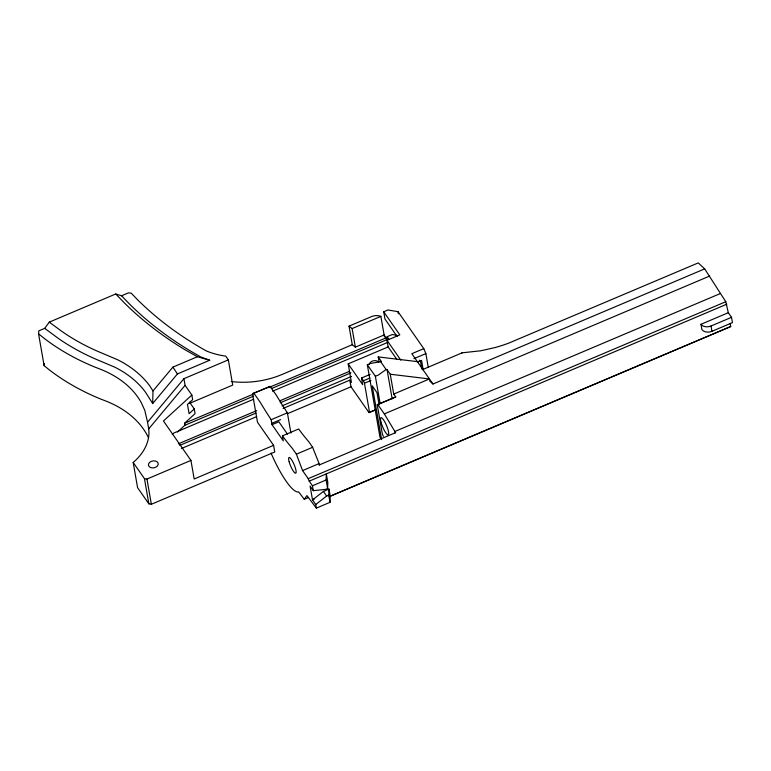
<?xml version="1.0" encoding="UTF-8"?>
<svg xmlns="http://www.w3.org/2000/svg" width="771" height="771" viewBox="0 0 771 771"><rect width="100%" height="100%" fill="white"/><g stroke="black" fill="none" stroke-linecap="round" stroke-linejoin="round"><path stroke-width="1.16" d="M49.277 322.133L115.737 293.982L121.548 295.785L129.432 303.947A430.922 304.169 -9.9 0 0 190.167 350.844L200.633 356.906L209.722 360.24L177.426 373.935L152.697 403.541L152.986 390.955L149.796 385.924A123.659 87.287 -9.9 0 0 117.78 359.826L102.765 353.465A243.491 171.875 -9.9 0 1 61.622 331.231L49.277 322.133L44.699 328.359L38.887 330.817L38.55 333.785L44.111 365.637L49.065 369.685A258.719 182.621 -9.9 0 0 100.432 398.944L105.29 400.814A108.422 76.531 -9.9 0 1 148.591 437.986M327.608 488.496L326.123 479.976L326.316 473.905L327.81 482.424L327.608 488.496L325.478 489.392L313.315 490.684L310.106 486.067L312.515 499.897L315.734 504.513L316.361 508.108L330.027 502.316L330.219 496.254L328.966 489.065L323.425 491.416L312.515 499.897L314.578 498.798M330.027 502.316L328.764 495.127L328.966 489.065M44.111 365.637L44.333 363.661M271.074 453.155A47.551 10.524 67 0 0 298.637 491.888L304.266 499.3L306.935 495.58L316.361 508.108M152.986 390.955L172.877 367.131L197.386 356.742L209.722 360.24M290.918 433.071L287.381 412.832L284.865 408.977A192.104 42.501 67 0 1 276.519 395.504L270.187 386.416L252.522 393.721L257.504 422.257L273.599 445.339L274.755 451.979L151.357 504.273L148.851 503.839L137.585 487.677L133.181 462.465A58.413 41.229 -9.9 0 0 148.707 428.888L147.55 422.248L183.922 378.686L228.332 359.874L225.681 356.086L223.079 355.73A72.137 50.915 -9.9 0 1 206.455 350.998A421.361 297.423 -9.9 0 1 137.344 299.514L131.215 293.163L128.506 292.845L121.548 295.785M148.707 428.888L185.079 385.327L183.922 378.686M177.465 432.03L184.867 425.274L184.52 423.279L195.082 413.603L194.273 408.958L189.541 402.173M185.079 385.327L191.854 395.041L163.452 420.976L190.938 460.412L194.176 478.993L273.599 445.339M194.273 408.958L189.097 413.69L187.478 404.399L192.663 399.686L191.854 395.041M172.241 434.497L173.822 433.051L253.678 399.205M315.734 504.513L326.634 496.032L328.764 495.127M383.37 436.415L382.339 433.928L377.241 404.727L395.745 396.959L393.73 394.077L390.271 374.234L387.052 369.617L386.117 369.502L378.359 375.034L375.371 376.296L380.142 403.657M271.267 388.651L386.473 339.838L386.126 337.843L384.112 334.961L355.373 347.143L352.28 344.714L349.032 326.133L371.468 316.63A9.512 6.717 -9.9 0 1 380.874 316.38L384.459 336.946M397.065 336.397L384.999 319.078L383.717 311.783L387.996 309.971L398.038 311.696L423.79 348.637L425.862 353.6L428.271 367.449M349.032 326.133L352.125 328.562L380.874 316.38M189.406 403.445L232.726 385.086L228.332 359.874M352.28 344.714L282.292 374.369A72.137 50.915 -9.9 0 1 233.449 381.761L231.261 381.462M386.281 337.977L387.62 339.356L387.158 336.696L392.275 334.527L396.747 335.289M252.522 393.721L270.187 386.416M184.52 423.279L253.196 394.174M268.703 387.601L386.126 337.843M184.867 425.274L253.543 396.169M396.718 359.209L388.16 346.931L387.003 340.3L399.812 334.865L383.717 311.783M272.529 391.215L387.871 342.343M283.063 408.437L349.832 380.142L351.441 382.445L348.193 363.864L388.16 346.931M178.323 443.855L256.704 410.635M279.892 400.804L349.446 371.333M380.758 438.371L379.968 437.234L367.324 364.76L370.311 363.488L381.423 361.532L378.204 356.915L417.362 361.628M179.768 445.378L255.953 413.092M280.239 402.799L350.901 372.856M181.542 448.471L256.618 416.648M282.003 405.893L351.566 376.412M423.79 348.637L411.83 353.696L432.965 384.016L704.684 268.867L725.781 301.712L728.306 312.708L731.525 317.324L732.45 322.635L711.951 331.308A7.604 5.368 -9.9 0 1 701.909 329.583L700.984 324.283L728.306 312.708M348.193 363.864L362.678 384.642L361.522 378.012L370.157 374.349M413.902 358.66L425.862 353.6M377.809 404.563L384.334 413.911L395.6 432.656L319.03 465.038L319.608 464.865L312.621 447.296L308.699 441.667A192.104 42.501 67 0 1 301.037 432.174L298.647 428.994L282.417 435.866L283.285 440.848L272.028 424.686L271.161 419.703L287.381 412.832M361.522 378.012L363.43 380.749L369.916 378.002M287.506 413.68L350.988 386.772L349.832 380.142M350.988 386.772L368.981 412.562L369.55 412.389L364.461 383.226L370.957 380.479M271.797 423.356L280.615 419.617M417.641 362.062L421.544 360.414L423.154 369.617M272.028 424.686L278.861 421.795L287.467 434.15M133.181 462.465L144.447 478.618L146.962 479.051L190.938 460.412M422.402 369.666L462.166 352.81L480.699 350.795L494.972 347.586A68.725 29.809 -16.7 0 0 508.918 343.056L698.275 262.892L704.684 268.867M393.73 394.077L429.428 378.947L390.271 374.234M377.241 404.727L395.745 396.959M368.981 412.562L375.467 409.815M369.55 412.389L376.046 409.642M384.334 413.911L709.686 276.037M282.417 435.866L284.817 439.056A192.104 42.501 67 0 0 292.469 448.549L296.392 454.177L312.621 447.296M296.392 454.177L302.579 470.589L318.799 463.708M394.8 431.5L720.153 293.626M302.579 470.589L308.207 478.666L725.781 301.712M308.207 478.666L309.238 481.143L726.822 304.188M313.315 490.684L312.457 485.769L326.123 479.976M700.984 324.283A7.604 5.368 -9.9 0 0 711.026 326.008L731.525 317.324M304.266 499.3L308.593 497.468M329.188 496.62L730.715 326.538L730.156 323.338M330.219 496.254L730.715 326.538M395.031 432.83L395.6 432.656M197.386 356.742L185.58 350.101A436.579 308.169 -9.9 0 1 124.054 302.589L115.737 293.982M44.699 328.359L58.162 338.286A249.158 175.875 -9.9 0 0 100.269 361.03L114.908 367.227A117.992 83.287 -9.9 0 1 145.449 392.131L152.697 403.541M38.55 333.785L43.504 337.833A258.719 182.621 -9.9 0 0 94.872 367.083L99.729 368.962A108.422 76.531 -9.9 0 1 141.44 402.973L144.813 410.451L147.55 422.248M429.495 380.778L432.965 384.016M419.289 360.163L420.629 362.081L421.843 369.049M387.158 336.696L389.162 339.587M387.003 340.3L400.824 360.124M380.479 361.426L386.117 369.502M367.324 364.76L375.371 376.296M323.425 491.416L326.634 496.032M253.958 393.287L260.29 402.375A192.104 42.501 67 0 0 268.645 415.848L271.161 419.703M309.238 481.143L312.457 485.769M172.877 367.131L177.426 373.935M363.43 380.749L364.461 383.226M711.026 326.008L711.951 331.308M398.038 311.696L398.405 313.778M387.052 369.617L392.16 398.896M378.204 356.915L379.014 361.589M379.11 404.785L377 392.68L372.229 385.828L381.606 439.586M352.125 328.562L355.373 347.143M146.962 479.051L151.357 504.273M144.447 478.618L148.851 503.839M461.636 353.513A13.791 3.055 67 0 1 462.166 352.81M369.405 364.298A4.944 3.489 -9.9 0 1 373.424 360.789A4.944 3.489 -9.9 0 1 378.734 362.293M289.164 461.868A8.558 1.889 67 0 0 295.688 473.24A8.558 1.889 67 0 0 292.315 460.913A8.558 1.889 67 0 0 289.164 461.868M150.528 467.515A4.944 3.489 -9.9 0 0 158.219 464.258A4.944 3.489 -9.9 0 0 151.241 461.386A4.944 3.489 -9.9 0 0 150.528 467.515M381.096 422.479A9.319 2.062 67 0 0 388.208 434.854A9.319 2.062 67 0 0 384.536 421.438A9.319 2.062 67 0 0 381.096 422.479"/></g></svg>
